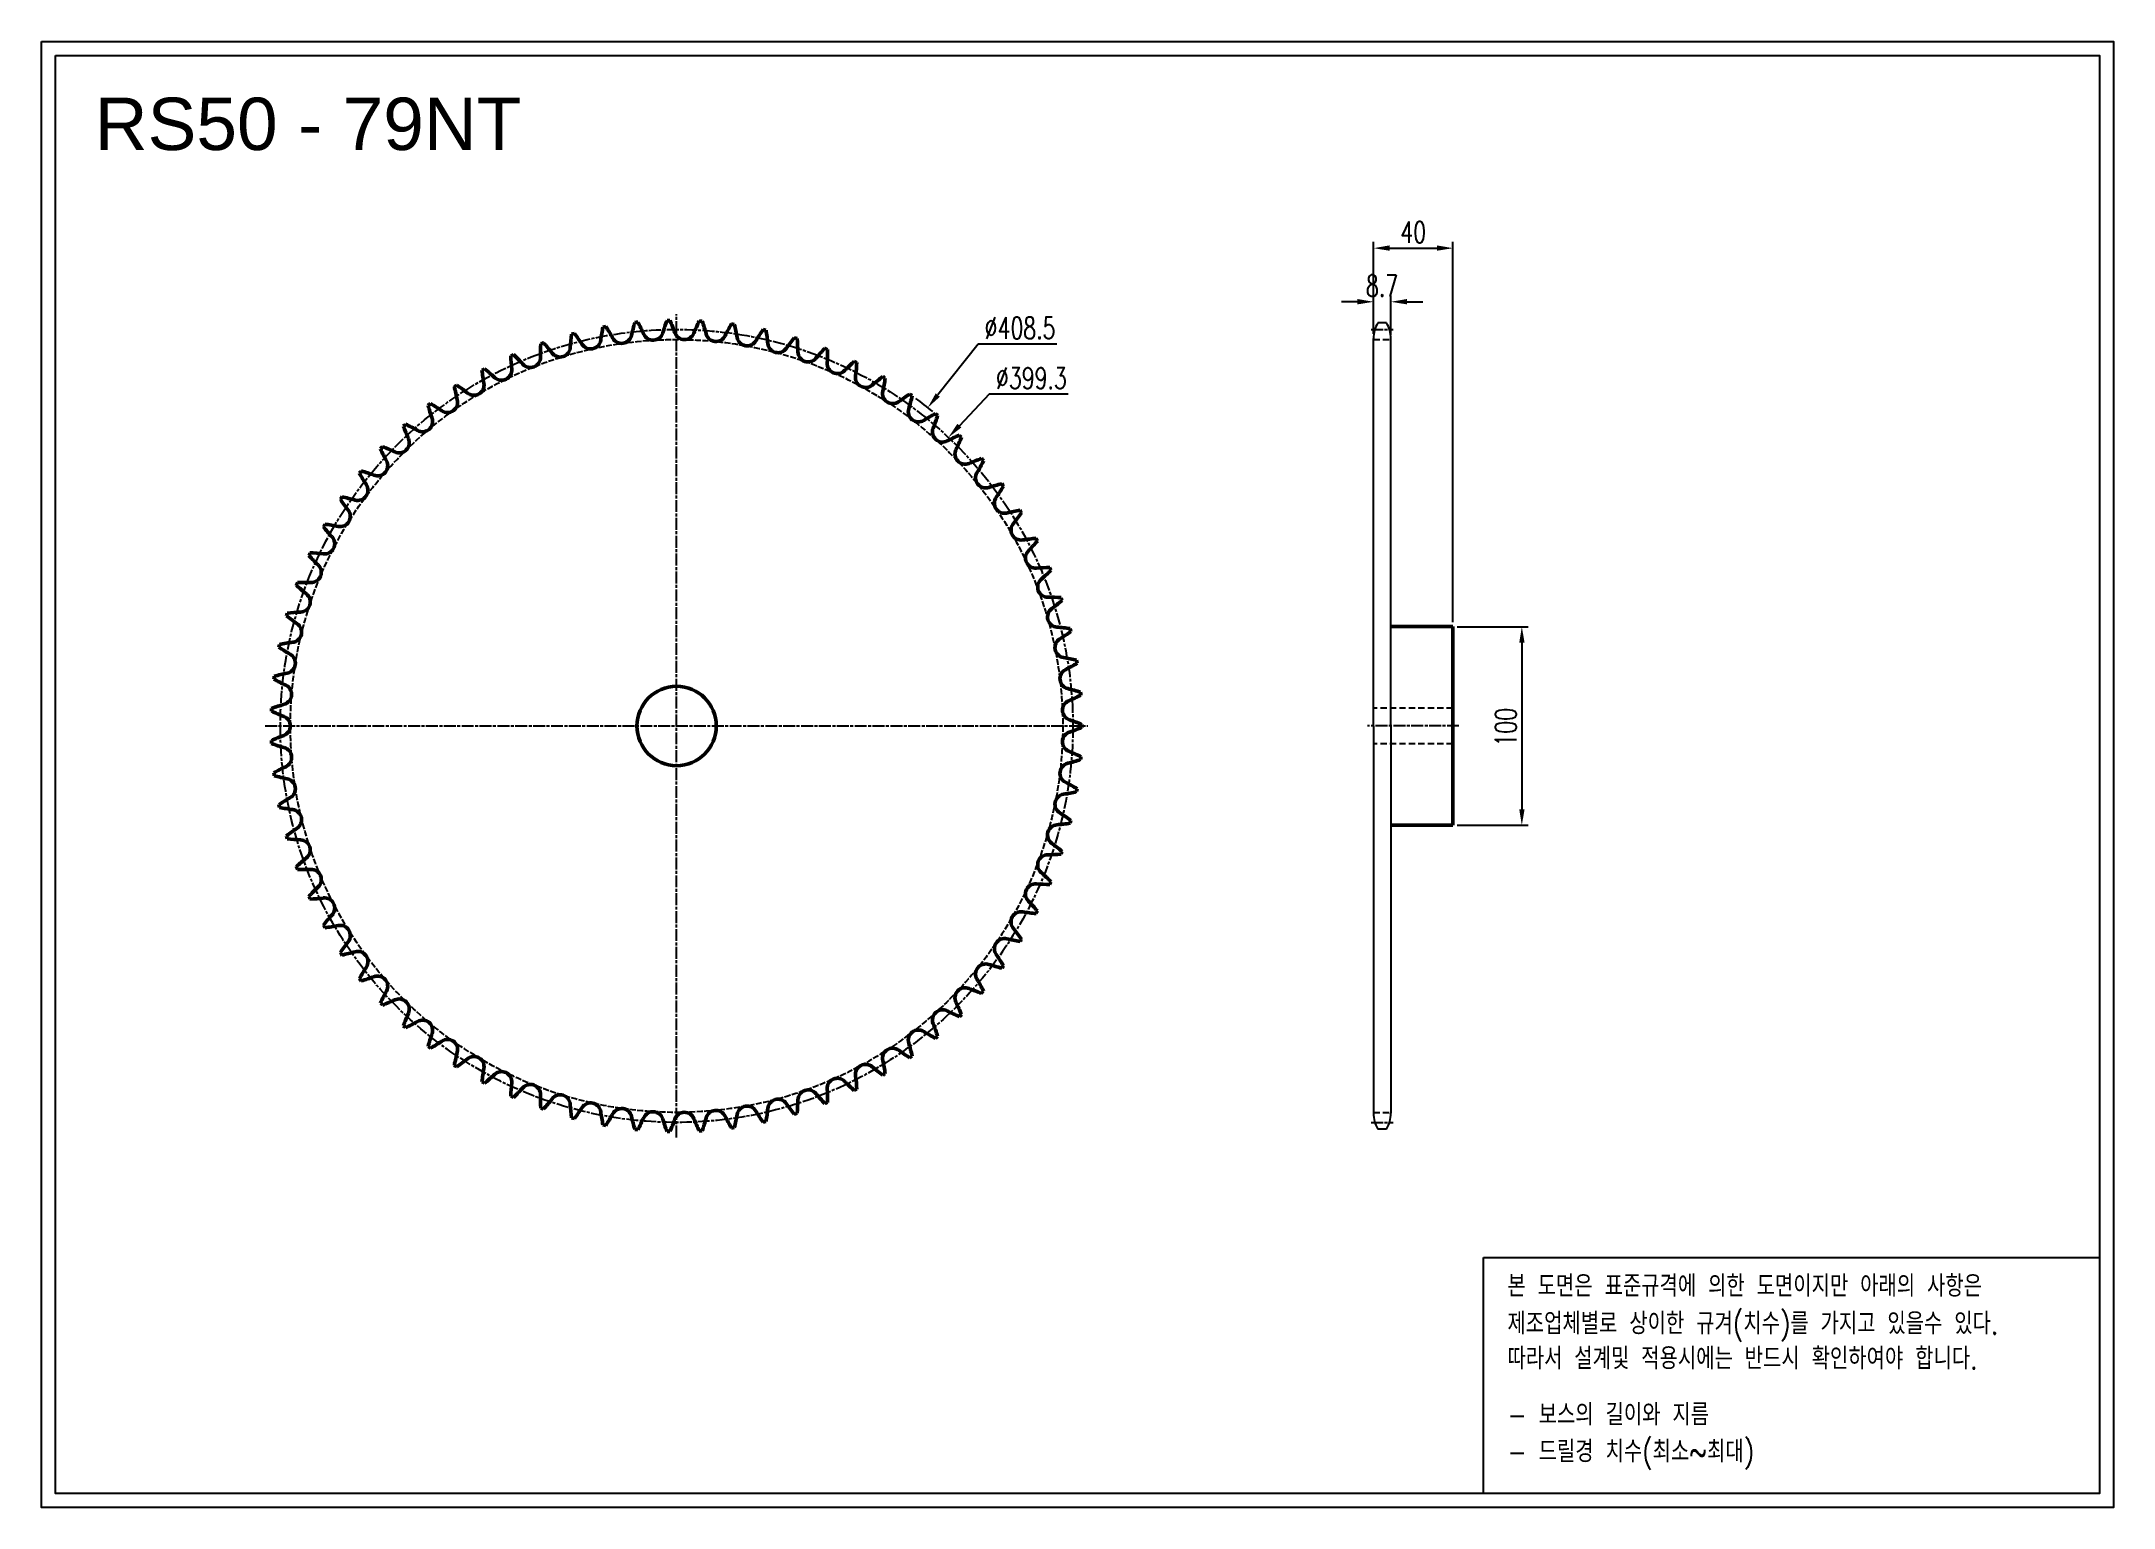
# Model space of a CAD drawing. Header units: millimetres. Extents: x 13004 to 14048, y 3768 to 4507.
import ezdxf

# ---------------------------------------------------------------- set-up
doc = ezdxf.new("R2010")
doc.units = ezdxf.units.MM
for name, pattern in [('AM_ISO02W050', [7.5, 6, -1.5]), ('AM_ISO02W050x2', [3.75, 3, -0.75]), ('AM_ISO08W050', [18, 12, -1.5, 3, -1.5]), ('AM_ISO08W050x2', [9, 6, -0.75, 1.5, -0.75]), ('HIDDEN', [9.525, 6.35, -3.175])]:
    doc.linetypes.add(name, pattern=pattern)
for name, color, linetype, lineweight in [('20', 7, 'Continuous', 50), ('21', 6, 'AM_ISO02W050', 25), ('22', 30, 'AM_ISO08W050', 25), ('23', 40, 'AM_ISO08W050', 25), ('VIS', 7, 'Continuous', 50)]:
    doc.layers.add(name, color=color, linetype=linetype, lineweight=lineweight)
doc.layers.add('HL', color=2, linetype='HIDDEN')
doc.layers.add('S-DIM', color=7, linetype='Continuous')
doc.styles.add('HAN', font='ROMANS.shx', dxfattribs={"width": 0.7, "bigfont": 'whgtxt.shx'})
doc.styles.add('HSG', font='SIMPLEX.shx', dxfattribs={"width": 0.7, "bigfont": 'HSG.shx'})
doc.styles.get("Standard").update_dxf_attribs({"font": 'arial.ttf'})
doc.dimstyles.new('APP23', dxfattribs={"dimscale": 4.5, "dimtxt": 2.4, "dimasz": 1.8, "dimexe": 0.7, "dimexo": 0.5, "dimgap": 0.6, "dimtad": 1, "dimtoh": 1, "dimdec": 1, "dimrnd": 0.01, "dimzin": 9, "dimdsep": 46, "dimtxsty": 'HSG', "dimcen": 0, "dimclrd": 1, "dimclre": 1, "dimclrt": 256, "dimazin": 2, "dimtp": 1, "dimtm": 1, "dimtfac": 0.5, "dimtdec": 1, "dimtix": 1, "dimtofl": 0, "dimtmove": 0, "dimatfit": 3, "dimfxl": 0, "dimtvp": 1, "dimtolj": 2, "dimlwd": -1, "dimlwe": -1, "dimarcsym": 0})

# ---------------------------------------------------------------- blocks, each defined once
blk = doc.blocks.new('*D1')
at = {"layer": 'Defpoints', "color": 0, "transparency": 16777216}
for p in [(13450.8, 4322.3), (13197.6, 4001.7)]:
    blk.add_point(p, dxfattribs=at)
at = {"layer": 'S-DIM', "color": 1, "transparency": 16777216}
for p, q in [((13476.1, 4354.3), (13455.9, 4328.7)), ((13515.9, 4354.3), (13476.1, 4354.3))]:
    blk.add_line(p, q, dxfattribs=at)
blk.add_arc((13324.2, 4162), 204.3, 50.816, 53.8458, dxfattribs=at)
blk.add_solid([(13454.8, 4329.5), (13456.9, 4327.8), (13450.8, 4322.3)], dxfattribs=at)
at = {"layer": 'S-DIM', "transparency": 16777216, "insert": (13497.3, 4362.4), "char_height": 10.8, "attachment_point": 5, "style": 'HSG'}
blk.add_mtext('\\A2;∅408.5', dxfattribs=at)
blk = doc.blocks.new('*D2')
at = {"layer": 'Defpoints', "color": 0, "transparency": 16777216}
for p in [(13461.2, 4307.3), (13187.3, 4016.7)]:
    blk.add_point(p, dxfattribs=at)
at = {"layer": 'S-DIM', "color": 1, "transparency": 16777216}
for p, q in [((13481.7, 4329.1), (13466.7, 4313.2)), ((13521.5, 4329.1), (13481.7, 4329.1))]:
    blk.add_line(p, q, dxfattribs=at)
blk.add_solid([(13465.7, 4314.2), (13467.7, 4312.3), (13461.2, 4307.3)], dxfattribs=at)
at = {"layer": 'S-DIM', "transparency": 16777216, "insert": (13503, 4337.2), "char_height": 10.8, "attachment_point": 5, "style": 'HSG'}
blk.add_mtext('\\A2;∅399.3', dxfattribs=at)
blk = doc.blocks.new('*D3')
at = {"layer": 'Defpoints', "color": 0, "transparency": 16777216}
for p in [(13684.1, 4375.6), (13675.4, 4357.2), (13684.1, 4356.6)]:
    blk.add_point(p, dxfattribs=at)
at = {"layer": 'S-DIM', "color": 1, "transparency": 16777216}
for p, q in [((13667.3, 4375.6), (13659.2, 4375.6)), ((13675.4, 4359.5), (13675.4, 4378.8)), ((13684.1, 4358.9), (13684.1, 4378.8)), ((13692.2, 4375.6), (13700.3, 4375.6))]:
    blk.add_line(p, q, dxfattribs=at)
for points in [[(13667.3, 4377), (13667.3, 4374.3), (13675.4, 4375.6)], [(13692.2, 4377), (13692.2, 4374.3), (13684.1, 4375.6)]]:
    blk.add_solid(points, dxfattribs=at)
at = {"layer": 'S-DIM', "transparency": 16777216, "insert": (13679.7, 4383.7), "char_height": 10.8, "attachment_point": 5, "style": 'HSG'}
blk.add_mtext('\\A2;8.7', dxfattribs=at)
blk = doc.blocks.new('*D4')
at = {"layer": 'Defpoints', "color": 0, "transparency": 16777216}
for p in [(13715.4, 4402.6), (13675.4, 4357.2), (13715.4, 4212)]:
    blk.add_point(p, dxfattribs=at)
at = {"layer": 'S-DIM', "color": 1, "transparency": 16777216}
for p, q in [((13675.4, 4359.5), (13675.4, 4405.8)), ((13715.4, 4214.3), (13715.4, 4405.8)), ((13683.5, 4402.6), (13707.3, 4402.6))]:
    blk.add_line(p, q, dxfattribs=at)
for points in [[(13683.5, 4404), (13683.5, 4401.3), (13675.4, 4402.6)], [(13707.3, 4404), (13707.3, 4401.3), (13715.4, 4402.6)]]:
    blk.add_solid(points, dxfattribs=at)
at = {"layer": 'S-DIM', "transparency": 16777216, "insert": (13695.4, 4410.7), "char_height": 10.8, "attachment_point": 5, "style": 'HSG'}
blk.add_mtext('\\A2;40', dxfattribs=at)
blk = doc.blocks.new('*D5')
at = {"layer": 'Defpoints', "color": 0, "transparency": 16777216}
for p in [(13715.4, 4212), (13715.4, 4112), (13750.1, 4112)]:
    blk.add_point(p, dxfattribs=at)
at = {"layer": 'S-DIM', "color": 1, "transparency": 16777216}
for p, q in [((13717.6, 4212), (13753.3, 4212)), ((13750.1, 4203.9), (13750.1, 4120.1)), ((13717.6, 4112), (13753.3, 4112))]:
    blk.add_line(p, q, dxfattribs=at)
for points in [[(13748.8, 4203.9), (13751.5, 4203.9), (13750.1, 4212)], [(13748.8, 4120.1), (13751.5, 4120.1), (13750.1, 4112)]]:
    blk.add_solid(points, dxfattribs=at)
at = {"layer": 'S-DIM', "transparency": 16777216, "insert": (13742, 4161.4), "char_height": 10.8, "attachment_point": 5, "rotation": 90, "style": 'HSG'}
blk.add_mtext('\\A2;100', dxfattribs=at)

msp = doc.modelspace()

# ---------------------------------------------------------------- linework, layer by layer
for p, q in [((13681.95, 4365), (13677.51, 4365)), ((13675.38, 4162.03), (13675.38, 4357.06)), ((13684.08, 4162.03), (13684.08, 4357.06)), ((13675.38, 4162.03), (13675.38, 3967.01)), ((13684.08, 4162.03), (13684.08, 3967.01)), ((13681.95, 3959.07), (13677.51, 3959.07))]:
    msp.add_line(p, q)
for points in [[(13004.22, 4506.68), (14048.24, 4506.68), (14048.24, 3768.49), (13004.22, 3768.49)], [(13011.26, 4499.65), (14041.21, 4499.65), (14041.21, 3775.52), (13011.26, 3775.52)]]:
    msp.add_lwpolyline(points, close=True)
at = {"color": 6}
msp.add_lwpolyline([(13730.86, 3894.42), (14041.21, 3894.42), (14041.21, 3775.52), (13730.86, 3775.52)], close=True, dxfattribs=at)
for centre, start, end in [((13691.25, 4357.06), 150, 180), ((13668.2, 4357.06), 0, 30), ((13691.25, 3967.01), 180, 210), ((13668.2, 3967.01), 330, 0)]:
    msp.add_arc(centre, 15.87, start, end)
at = {"layer": '20'}
msp.add_circle((13324.24, 4162.03), 20, dxfattribs=at)
for centre, radius, start, end in [((13397.92, 4337.15), 98.76, 163.49568, 167.40506), ((13324.24, 4162.03), 204.26, 95.48956, 95.90284), ((13217.42, 4319.15), 98.76, 23.98734, 27.89673), ((13411.6, 4330.74), 98.76, 158.93872, 162.8481), ((13324.24, 4162.03), 204.26, 90.9326, 91.34588), ((13230.24, 4327.14), 98.76, 19.43038, 23.33976), ((13424.73, 4323.27), 98.76, 154.38175, 158.29114), ((13324.24, 4162.03), 204.26, 86.37564, 86.78892), ((13243.66, 4334.08), 98.76, 14.87342, 18.7828), ((13437.22, 4314.78), 98.76, 149.82479, 153.73418), ((13324.24, 4162.03), 204.26, 81.81868, 82.23195), ((13257.58, 4339.94), 98.76, 10.31646, 14.22584), ((13354.45, 4349.61), 98.76, 177.16656, 181.07595), ((13324.24, 4162.03), 204.26, 109.16045, 109.57373), ((13183.32, 4289.45), 98.76, 37.65823, 41.56761), ((13369.25, 4346.61), 98.76, 172.6096, 176.51899), ((13324.24, 4162.03), 204.26, 104.60349, 105.01676), ((13193.88, 4300.24), 98.76, 33.10127, 37.01065), ((13280.91, 4356.98), 5.13, 213.10127, 351.96203), ((13383.78, 4342.45), 98.76, 168.05264, 171.96203), ((13324.24, 4162.03), 204.26, 100.04653, 100.4598), ((13205.28, 4310.16), 98.76, 28.5443, 32.45369), ((13296.54, 4359.81), 5.13, 208.5443, 347.40506), ((13312.34, 4361.38), 5.13, 203.98734, 342.8481), ((13328.21, 4361.7), 5.13, 199.43038, 338.29114), ((13344.06, 4360.75), 5.13, 194.87342, 333.73418), ((13359.79, 4358.55), 5.13, 190.31646, 329.17722), ((13449, 4305.32), 98.76, 145.26783, 149.17722), ((13324.24, 4162.03), 204.26, 77.26172, 77.67499), ((13271.93, 4344.68), 98.76, 5.75949, 9.66888), ((13375.29, 4355.1), 5.13, 185.75949, 324.62025), ((13459.99, 4294.95), 98.76, 140.71087, 144.62025), ((13324.24, 4162.03), 204.26, 72.70475, 73.11803), ((13286.6, 4348.26), 98.76, 1.20253, 5.11192), ((13324.24, 4162.03), 204.26, 113.71741, 114.13069), ((13339.45, 4351.41), 98.76, 181.72353, 185.63291), ((13173.64, 4277.85), 98.76, 42.21519, 46.12457), ((13250.58, 4347.65), 5.13, 222.21519, 1.07595), ((13265.56, 4352.92), 5.13, 217.65823, 356.51899), ((13390.47, 4350.44), 5.13, 181.20253, 320.06329), ((13470.12, 4283.75), 98.76, 136.15391, 140.06329), ((13324.24, 4162.03), 204.26, 68.14779, 68.56107), ((13301.52, 4350.66), 98.76, 356.64557, 0.55495), ((13405.23, 4344.58), 5.13, 176.64557, 315.50633), ((13479.33, 4271.77), 98.76, 131.59694, 135.50633), ((13324.24, 4162.03), 204.26, 63.59083, 64.00411), ((13316.58, 4351.87), 98.76, 352.08861, 355.99799), ((13324.24, 4162.03), 204.26, 122.83134, 123.24461), ((13309.26, 4351.43), 98.76, 190.83745, 194.74684), ((13157.19, 4252.53), 98.76, 51.32911, 55.2385), ((13222.11, 4333.64), 5.13, 231.32911, 10.18987), ((13324.24, 4162.03), 204.26, 118.27437, 118.68765), ((13324.35, 4352.02), 98.76, 186.28049, 190.18987), ((13164.91, 4265.52), 98.76, 46.77215, 50.68154), ((13236.06, 4341.21), 5.13, 226.77215, 5.63291), ((13419.47, 4337.57), 5.13, 172.08861, 310.94937), ((13487.56, 4259.1), 98.76, 127.03998, 130.94937), ((13324.24, 4162.03), 204.26, 59.03387, 59.44714), ((13331.68, 4351.88), 98.76, 347.53165, 351.44103), ((13324.24, 4162.03), 204.26, 127.3883, 127.80157), ((13294.26, 4349.64), 98.76, 195.39441, 199.3038), ((13150.53, 4238.98), 98.76, 55.88608, 59.79546), ((13208.79, 4324.99), 5.13, 235.88608, 14.74684), ((13433.12, 4329.45), 5.13, 167.53165, 306.39241), ((13494.76, 4245.82), 98.76, 122.48302, 126.39241), ((13346.74, 4350.68), 98.76, 342.97468, 346.88407), ((13324.24, 4162.03), 204.26, 54.47691, 54.89018), ((13324.24, 4162.03), 204.26, 131.94526, 132.35854), ((13279.45, 4346.67), 98.76, 199.95137, 203.86076), ((13144.97, 4224.93), 98.76, 60.44304, 64.35242), ((13196.21, 4315.3), 5.13, 240.44304, 19.3038), ((13446.08, 4320.27), 5.13, 162.97468, 301.83544), ((13500.87, 4232.01), 98.76, 117.92606, 121.83544), ((13458.26, 4310.09), 5.13, 158.41772, 297.27848), ((13361.66, 4348.3), 98.76, 338.41772, 342.32711), ((13324.24, 4162.03), 204.26, 49.91994, 50.33322), ((13324.24, 4162.03), 204.26, 136.50222, 136.9155), ((13264.92, 4342.52), 98.76, 204.50834, 208.41772), ((13140.54, 4210.49), 98.76, 65, 68.90938), ((13184.44, 4304.64), 5.13, 245, 23.86076), ((13505.88, 4217.75), 98.76, 113.3691, 117.27848), ((13376.34, 4344.74), 98.76, 333.86076, 337.77014), ((13324.24, 4162.03), 204.26, 45.36298, 45.77626), ((13173.55, 4293.08), 5.13, 249.55696, 28.41772), ((13469.6, 4298.97), 5.13, 153.86076, 292.72152), ((13509.73, 4203.15), 98.76, 108.81213, 112.72152), ((13390.69, 4340.02), 98.76, 329.3038, 333.21318), ((13324.24, 4162.03), 204.26, 40.80602, 41.2193), ((13163.62, 4280.7), 5.13, 254.11392, 32.97468), ((13324.24, 4162.03), 204.26, 141.05919, 141.47246), ((13250.77, 4337.24), 98.76, 209.0653, 212.97468), ((13137.27, 4195.74), 98.76, 69.55696, 73.46635), ((13480.02, 4286.99), 5.13, 149.3038, 288.16456), ((13512.41, 4188.28), 98.76, 104.25517, 108.16456), ((13404.62, 4334.18), 98.76, 324.74684, 328.65622), ((13324.24, 4162.03), 204.26, 36.24906, 36.66233), ((13154.7, 4267.56), 5.13, 258.67089, 37.53165), ((13324.24, 4162.03), 204.26, 145.61615, 146.02942), ((13237.08, 4330.85), 98.76, 213.62226, 217.53165), ((13135.18, 4180.78), 98.76, 74.11392, 78.02331), ((13489.46, 4274.22), 5.13, 144.74684, 283.60759), ((13513.9, 4173.25), 98.76, 99.69821, 103.60759), ((13324.24, 4162.03), 204.26, 31.6921, 32.10537), ((13324.24, 4162.03), 204.26, 150.17311, 150.58638), ((13223.94, 4323.39), 98.76, 218.17922, 222.08861), ((13134.29, 4165.7), 98.76, 78.67089, 82.58027), ((13497.85, 4260.74), 5.13, 140.18987, 279.05063), ((13418.05, 4327.25), 98.76, 320.18987, 324.09926), ((13324.24, 4162.03), 204.26, 154.73007, 155.14335), ((13134.6, 4150.6), 98.76, 83.22785, 87.13723), ((13146.85, 4253.76), 5.13, 263.22785, 42.08861), ((13514.19, 4158.14), 98.76, 95.14125, 99.05063), ((13505.14, 4246.63), 5.13, 135.63291, 274.49367), ((13430.88, 4319.27), 98.76, 315.63291, 319.5423), ((13324.24, 4162.03), 204.26, 27.13513, 27.54841), ((13211.44, 4314.91), 98.76, 222.73619, 226.64557), ((13140.12, 4239.37), 5.13, 267.78481, 46.64557), ((13513.28, 4143.06), 98.76, 90.58429, 94.49367), ((13443.03, 4310.3), 98.76, 311.07595, 314.98533), ((13324.24, 4162.03), 204.26, 22.57817, 22.99145), ((13324.24, 4162.03), 204.26, 159.28703, 159.70031), ((13199.65, 4305.46), 98.76, 227.29315, 231.20253), ((13136.11, 4135.56), 98.76, 87.78481, 91.69419), ((13134.56, 4224.5), 5.13, 272.34177, 51.20253), ((13511.29, 4231.99), 5.13, 131.07595, 269.93671), ((13324.24, 4162.03), 204.26, 163.844, 164.25727), ((13138.8, 4120.7), 98.76, 92.34177, 96.25116), ((13516.26, 4216.91), 5.13, 126.51899, 265.37975), ((13511.18, 4128.11), 98.76, 86.02732, 89.93671), ((13454.44, 4300.4), 98.76, 306.51899, 310.42837), ((13324.24, 4162.03), 204.26, 18.02121, 18.43449), ((13188.65, 4295.11), 98.76, 231.85011, 235.75949), ((13130.2, 4209.23), 5.13, 276.89873, 55.75949), ((13507.89, 4113.36), 98.76, 81.47036, 85.37975), ((13465.02, 4289.62), 98.76, 301.96203, 305.87141), ((13324.24, 4162.03), 204.26, 13.46425, 13.87752), ((13324.24, 4162.03), 204.26, 168.40096, 168.81423), ((13178.5, 4283.92), 98.76, 236.40707, 240.31646), ((13142.67, 4106.1), 98.76, 96.89873, 100.80812), ((13127.06, 4193.67), 5.13, 281.4557, 60.31646), ((13520.01, 4201.48), 5.13, 121.96203, 260.82278), ((13324.24, 4162.03), 204.26, 172.95792, 173.37119), ((13147.69, 4091.85), 98.76, 101.4557, 105.36508), ((13522.53, 4185.8), 5.13, 117.40506, 256.26582), ((13503.44, 4098.92), 98.76, 76.9134, 80.82278), ((13474.71, 4278.03), 98.76, 297.40506, 301.31445), ((13324.24, 4162.03), 204.26, 8.90729, 9.32056), ((13169.28, 4271.96), 98.76, 240.96403, 244.87342), ((13125.17, 4177.9), 5.13, 286.01266, 64.87342), ((13497.86, 4084.89), 98.76, 72.35644, 76.26582), ((13483.45, 4265.71), 98.76, 292.8481, 296.75749), ((13324.24, 4162.03), 204.26, 4.35032, 4.7636), ((13324.24, 4162.03), 204.26, 177.51488, 177.92816), ((13161.04, 4259.3), 98.76, 245.521, 249.43038), ((13153.83, 4078.04), 98.76, 106.01266, 109.92204), ((13124.54, 4162.03), 5.13, 290.56962, 69.43038), ((13523.79, 4169.97), 5.13, 112.8481, 251.70886), ((13161.04, 4064.77), 98.76, 110.56962, 114.479), ((13523.79, 4154.09), 5.13, 108.29114, 247.1519), ((13491.18, 4071.34), 98.76, 67.79948, 71.70886), ((13491.18, 4252.73), 98.76, 288.29114, 292.20052), ((13324.24, 4162.03), 204.26, 359.79336, 0.20664), ((13324.24, 4162.03), 204.26, 182.07184, 182.48512), ((13153.83, 4246.02), 98.76, 250.07796, 253.98734), ((13125.17, 4146.17), 5.13, 295.12658, 73.98734), ((13497.86, 4239.18), 98.76, 283.73418, 287.64356), ((13483.45, 4058.36), 98.76, 63.24251, 67.1519), ((13324.24, 4162.03), 204.26, 355.2364, 355.64968), ((13169.28, 4052.11), 98.76, 115.12658, 119.03597), ((13324.24, 4162.03), 204.26, 186.62881, 187.04208), ((13147.69, 4232.22), 98.76, 254.63492, 258.5443), ((13127.06, 4130.4), 5.13, 299.68354, 78.5443), ((13522.53, 4138.26), 5.13, 103.73418, 242.59494), ((13178.5, 4040.15), 98.76, 119.68354, 123.59293), ((13520.01, 4122.59), 5.13, 99.17722, 238.03797), ((13503.44, 4225.14), 98.76, 279.17722, 283.0866), ((13474.71, 4046.04), 98.76, 58.68555, 62.59494), ((13324.24, 4162.03), 204.26, 350.67944, 351.09271), ((13324.24, 4162.03), 204.26, 191.18577, 191.59904), ((13142.67, 4217.97), 98.76, 259.19188, 263.10127), ((13130.2, 4114.83), 5.13, 304.24051, 83.10127), ((13465.02, 4034.45), 98.76, 54.12859, 58.03797), ((13324.24, 4162.03), 204.26, 346.12248, 346.53575), ((13188.65, 4028.95), 98.76, 124.24051, 128.14989), ((13324.24, 4162.03), 204.26, 195.74273, 196.156), ((13138.8, 4203.37), 98.76, 263.74884, 267.65823), ((13134.56, 4099.57), 5.13, 308.79747, 87.65823), ((13516.26, 4107.16), 5.13, 94.62025, 233.48101), ((13454.44, 4023.67), 98.76, 49.57163, 53.48101), ((13507.89, 4210.71), 98.76, 274.62025, 278.52964), ((13199.65, 4018.6), 98.76, 128.79747, 132.70685), ((13511.29, 4092.07), 5.13, 90.06329, 228.92405), ((13511.18, 4195.96), 98.76, 270.06329, 273.97268), ((13324.24, 4162.03), 204.26, 341.56551, 341.97879), ((13324.24, 4162.03), 204.26, 200.29969, 200.71297), ((13136.11, 4188.5), 98.76, 268.30581, 272.21519), ((13140.12, 4084.69), 5.13, 313.35443, 92.21519), ((13505.14, 4077.43), 5.13, 85.50633, 224.36709), ((13513.28, 4181), 98.76, 265.50633, 269.41571), ((13443.03, 4013.76), 98.76, 45.01467, 48.92405), ((13324.24, 4162.03), 204.26, 337.00855, 337.42183), ((13211.44, 4009.16), 98.76, 133.35443, 137.26381), ((13324.24, 4162.03), 204.26, 204.85665, 205.26993), ((13134.6, 4173.47), 98.76, 272.86277, 276.77215), ((13146.85, 4070.31), 5.13, 317.91139, 96.77215), ((13430.88, 4004.79), 98.76, 40.4577, 44.36709), ((13223.94, 4000.68), 98.76, 137.91139, 141.82078), ((13324.24, 4162.03), 204.26, 209.41362, 209.82689), ((13134.29, 4158.37), 98.76, 277.41973, 281.32911), ((13154.7, 4056.51), 5.13, 322.46835, 101.32911), ((13497.85, 4063.33), 5.13, 80.94937, 219.81013), ((13514.19, 4165.92), 98.76, 260.94937, 264.85875), ((13324.24, 4162.03), 204.26, 332.45159, 332.86487), ((13237.08, 3993.22), 98.76, 142.46835, 146.37774), ((13489.46, 4049.85), 5.13, 76.39241, 215.25316), ((13513.9, 4150.82), 98.76, 256.39241, 260.30179), ((13418.05, 3996.82), 98.76, 35.90074, 39.81013), ((13324.24, 4162.03), 204.26, 327.89463, 328.3079), ((13324.24, 4162.03), 204.26, 213.97058, 214.38385), ((13135.18, 4143.29), 98.76, 281.97669, 285.88608), ((13163.62, 4043.37), 5.13, 327.02532, 105.88608), ((13250.77, 3986.83), 98.76, 147.02532, 150.9347), ((13480.02, 4037.08), 5.13, 71.83544, 210.6962), ((13512.41, 4135.79), 98.76, 251.83544, 255.74483), ((13404.62, 3989.89), 98.76, 31.34378, 35.25316), ((13324.24, 4162.03), 204.26, 323.33767, 323.75094), ((13324.24, 4162.03), 204.26, 218.52754, 218.94081), ((13137.27, 4128.33), 98.76, 286.53365, 290.44304), ((13173.55, 4030.98), 5.13, 331.58228, 110.44304), ((13469.6, 4025.1), 5.13, 67.27848, 206.13924), ((13390.69, 3984.04), 98.76, 26.78682, 30.6962), ((13264.92, 3981.54), 98.76, 151.58228, 155.49166), ((13324.24, 4162.03), 204.26, 223.0845, 223.49778), ((13140.54, 4113.58), 98.76, 291.09062, 295), ((13184.44, 4019.42), 5.13, 336.13924, 115), ((13376.34, 3979.33), 98.76, 22.22986, 26.13924), ((13509.73, 4120.92), 98.76, 247.27848, 251.18787), ((13324.24, 4162.03), 204.26, 318.7807, 319.19398), ((13279.45, 3977.4), 98.76, 156.13924, 160.04863), ((13324.24, 4162.03), 204.26, 227.64146, 228.05474), ((13144.97, 4099.13), 98.76, 295.64758, 299.55696), ((13196.21, 4008.77), 5.13, 340.6962, 119.55696), ((13458.26, 4013.98), 5.13, 62.72152, 201.58228), ((13361.66, 3975.77), 98.76, 17.67289, 21.58228), ((13505.88, 4106.31), 98.76, 242.72152, 246.6309), ((13324.24, 4162.03), 204.26, 314.22374, 314.63702), ((13294.26, 3974.43), 98.76, 160.6962, 164.60559), ((13324.24, 4162.03), 204.26, 232.19843, 232.6117), ((13150.53, 4085.09), 98.76, 300.20454, 304.11392), ((13208.79, 3999.08), 5.13, 345.25316, 124.11392), ((13433.12, 3994.62), 5.13, 53.60759, 192.46835), ((13494.76, 4078.25), 98.76, 233.60759, 237.51698), ((13446.08, 4003.8), 5.13, 58.16456, 197.02532), ((13346.74, 3973.38), 98.76, 13.11593, 17.02532), ((13500.87, 4092.06), 98.76, 238.16456, 242.07394), ((13324.24, 4162.03), 204.26, 309.66678, 310.08006), ((13309.26, 3972.64), 98.76, 165.25316, 169.16255), ((13324.24, 4162.03), 204.26, 236.75539, 237.16866), ((13157.19, 4071.53), 98.76, 304.7615, 308.67089), ((13222.11, 3990.42), 5.13, 349.81013, 128.67089), ((13324.35, 3972.04), 98.76, 169.81013, 173.71951), ((13419.47, 3986.5), 5.13, 49.05063, 187.91139), ((13487.56, 4064.96), 98.76, 229.05063, 232.96002), ((13331.68, 3972.19), 98.76, 8.55897, 12.46835), ((13324.24, 4162.03), 204.26, 305.10982, 305.52309), ((13324.24, 4162.03), 204.26, 241.31235, 241.72563), ((13164.91, 4058.55), 98.76, 309.31846, 313.22785), ((13236.06, 3982.85), 5.13, 354.36709, 133.22785), ((13339.45, 3972.65), 98.76, 174.36709, 178.27647), ((13173.64, 4046.21), 98.76, 313.87543, 317.78481), ((13250.58, 3976.41), 5.13, 358.92405, 137.78481), ((13390.47, 3973.63), 5.13, 39.93671, 178.79747), ((13405.23, 3979.49), 5.13, 44.49367, 183.35443), ((13301.52, 3973.41), 98.76, 359.44505, 3.35443), ((13479.33, 4052.29), 98.76, 224.49367, 228.40306), ((13324.24, 4162.03), 204.26, 295.99589, 296.40917), ((13316.58, 3972.2), 98.76, 4.00201, 7.91139), ((13324.24, 4162.03), 204.26, 300.55286, 300.96613), ((13324.24, 4162.03), 204.26, 245.86931, 246.28259), ((13354.45, 3974.46), 98.76, 178.92405, 182.83344), ((13324.24, 4162.03), 204.26, 250.42627, 250.83955), ((13183.32, 4034.62), 98.76, 318.43239, 322.34177), ((13265.56, 3971.15), 5.13, 3.48101, 142.34177), ((13369.25, 3977.45), 98.76, 183.48101, 187.3904), ((13193.88, 4023.82), 98.76, 322.98935, 326.89873), ((13280.91, 3967.09), 5.13, 8.03797, 146.89873), ((13383.78, 3981.61), 98.76, 188.03797, 191.94736), ((13296.54, 3964.26), 5.13, 12.59494, 151.4557), ((13312.34, 3962.68), 5.13, 17.1519, 156.01266), ((13328.21, 3962.37), 5.13, 21.70886, 160.56962), ((13344.06, 3963.32), 5.13, 26.26582, 165.12658), ((13359.79, 3965.52), 5.13, 30.82278, 169.68354), ((13449, 4018.75), 98.76, 210.82278, 214.73217), ((13271.93, 3979.39), 98.76, 350.33112, 354.24051), ((13375.29, 3968.96), 5.13, 35.37975, 174.24051), ((13459.99, 4029.11), 98.76, 215.37975, 219.28913), ((13286.6, 3975.81), 98.76, 354.88808, 358.79747), ((13470.12, 4040.32), 98.76, 219.93671, 223.84609), ((13324.24, 4162.03), 204.26, 291.43893, 291.85221), ((13324.24, 4162.03), 204.26, 254.98324, 255.39651), ((13324.24, 4162.03), 204.26, 259.5402, 259.95347), ((13205.28, 4013.9), 98.76, 327.54631, 331.4557), ((13397.92, 3986.91), 98.76, 192.59494, 196.50432), ((13324.24, 4162.03), 204.26, 264.09716, 264.51044), ((13217.42, 4004.92), 98.76, 332.10327, 336.01266), ((13411.6, 3993.32), 98.76, 197.1519, 201.06128), ((13324.24, 4162.03), 204.26, 268.65412, 269.0674), ((13230.24, 3996.93), 98.76, 336.66024, 340.56962), ((13424.73, 4000.8), 98.76, 201.70886, 205.61825), ((13324.24, 4162.03), 204.26, 273.21108, 273.62436), ((13243.66, 3989.98), 98.76, 341.2172, 345.12658), ((13437.22, 4009.29), 98.76, 206.26582, 210.17521), ((13324.24, 4162.03), 204.26, 277.76805, 278.18132), ((13257.58, 3984.12), 98.76, 345.77416, 349.68354), ((13324.24, 4162.03), 204.26, 282.32501, 282.73828), ((13324.24, 4162.03), 204.26, 286.88197, 287.29525)]:
    msp.add_arc(centre, radius, start, end, dxfattribs=at)
at = {"layer": '21', "linetype": 'AM_ISO02W050x2'}
msp.add_circle((13324.24, 4162.03), 194.57, dxfattribs=at)
at = {"layer": '22', "linetype": 'AM_ISO08W050x2'}
for p, q in [((13674.2, 4361.69), (13685.26, 4361.69)), ((13718.41, 4162.03), (13672.35, 4162.03)), ((13674.2, 3962.38), (13685.26, 3962.38))]:
    msp.add_line(p, q, dxfattribs=at)
msp.add_circle((13324.24, 4162.03), 199.65, dxfattribs=at)
at = {"layer": '23', "linetype": 'AM_ISO08W050x2'}
for p, q in [((13324.24, 3954.78), (13324.24, 4369.29)), ((13116.98, 4162.03), (13531.5, 4162.03))]:
    msp.add_line(p, q, dxfattribs=at)
at = {"layer": 'HL', "ltscale": 0.5}
for p, q in [((13675.38, 4356.6), (13684.08, 4356.6)), ((13715.38, 4171.03), (13675.38, 4171.03)), ((13715.38, 4153.03), (13675.38, 4153.03)), ((13675.38, 3967.47), (13684.08, 3967.47))]:
    msp.add_line(p, q, dxfattribs=at)
at = {"layer": 'VIS'}
for p, q in [((13715.38, 4212.03), (13684.08, 4212.03)), ((13715.38, 4212.03), (13715.38, 4112.03)), ((13715.38, 4112.03), (13684.08, 4112.03))]:
    msp.add_line(p, q, dxfattribs=at)

# ---------------------------------------------------------------- texts
msp.add_text('RS50 - 79NT', height=26.364).set_placement((13031.11, 4452.02))
at = {"color": 6, "style": 'HAN', "width": 0.8}
for s, p in [('본 도면은 표준규격에 의한 도면이지만 아래의 사항은', (13742.86, 3874.6)), ('제조업체별로 상이한 규겨(치수)를 가지고 있을수 있다.', (13742.86, 3855.69)), ('따라서 설계및 적용시에는 반드시 확인하여야 합니다.', (13742.86, 3838.12)), ('- 보스의 길이와 지름', (13742.86, 3809.83)), ('- 드릴경 치수(최소~최대)', (13742.86, 3791.24))]:
    msp.add_text(s, height=10.912, dxfattribs=at).set_placement(p)

# ---------------------------------------------------------------- dimensions: what is measured, and where the dimension line sits
at = {"layer": 'S-DIM'}
dim = msp.add_linear_dim(base=(13715.38, 4402.61), p1=(13675.38, 4357.23), p2=(13715.38, 4212.03), dimstyle='APP23', dxfattribs=at)
dim.commit()
dim.dimension.update_dxf_attribs({"geometry": '*D4', "text_midpoint": (13695.38, 4410.71)})
dim = msp.add_linear_dim(base=(13684.08, 4375.61), p1=(13675.38, 4357.23), p2=(13684.08, 4356.6), dimstyle='APP23', dxfattribs=at)
dim.commit()
dim.dimension.update_dxf_attribs({"geometry": '*D3', "text_midpoint": (13679.73, 4375.61), "dimtype": 128})
at = {"layer": 'S-DIM', "color": 3}
for p1, p2, picture, middle in [((13197.65, 4001.74), (13450.84, 4322.33), '*D1', (13497.32, 4354.29)), ((13187.32, 4016.73), (13461.17, 4307.34), '*D2', (13502.95, 4329.14))]:
    dim = msp.add_diameter_dim_2p(p1=p1, p2=p2, dimstyle='APP23', dxfattribs=at)
    dim.commit()
    dim.dimension.update_dxf_attribs({"geometry": picture, "text_midpoint": middle, "dimtype": 131})
at = {"layer": 'S-DIM'}
dim = msp.add_linear_dim(base=(13750.12, 4112.03), p1=(13715.38, 4212.03), p2=(13715.38, 4112.03), angle=90, dimstyle='APP23', dxfattribs=at)
dim.commit()
dim.dimension.update_dxf_attribs({"geometry": '*D5', "text_midpoint": (13750.12, 4161.38), "dimtype": 128})

doc.saveas('drawing.dxf')
